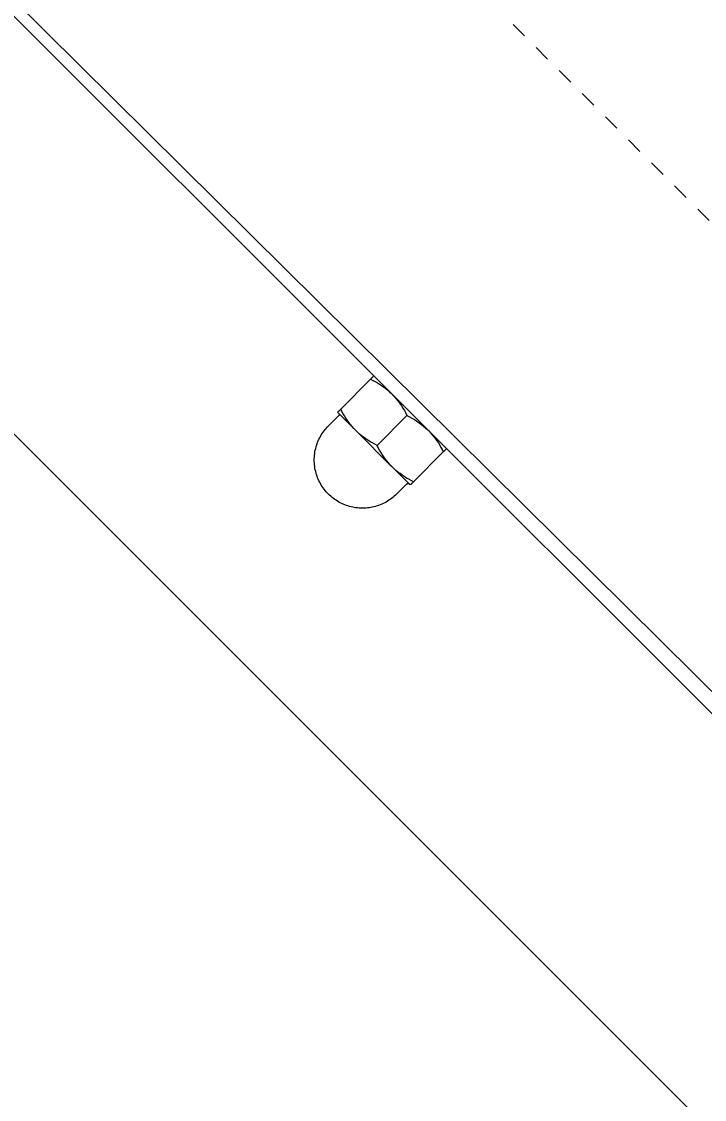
# Model space of a CAD drawing. Header units: inches. Extents: x -14 to 184, y -4 to 134.
# Drawn here: x -0.32 to 3.86, y 56.89 to 63.49 of the extents above; entities that cross this region are included whole.
import ezdxf

# ---------------------------------------------------------------- set-up
doc = ezdxf.new("R2010")
doc.units = ezdxf.units.IN
doc.linetypes.add('HIDDEN', pattern=[1.905, 1.27, -0.635])
for name, color, linetype, lineweight in [('ZANO_R', 7, 'Continuous', 0), ('ZANO_R_przerywana', 250, 'HIDDEN', 0), ('ZANO_W', 1, 'Continuous', 0)]:
    doc.layers.add(name, color=color, linetype=linetype, lineweight=lineweight)
doc.styles.get("Standard").update_dxf_attribs({"font": 'arial.ttf'})
doc.dimstyles.new('amerykanie', dxfattribs={"dimtxt": 50, "dimasz": 50, "dimexe": 0.5, "dimexo": 0.5, "dimgap": 1, "dimtad": 1, "dimdec": 0, "dimzin": 0, "dimlunit": 5, "dimtxsty": 'Standard', "dimcen": 0.09, "dimclrd": 1, "dimclre": 1, "dimclrt": 1, "dimazin": 0, "dimtfac": 1, "dimtdec": 0, "dimtmove": 0, "dimatfit": 3, "dimfxl": 1, "dimtzin": 0, "dimarcsym": 1})

# ---------------------------------------------------------------- blocks, each defined once
blk = doc.blocks.new('*D386')
at = {"layer": 'ZANO_W', "color": 1, "lineweight": -2}
for p, q in [((-5.5594, 66.0046), (-9.5677, 61.9963)), ((-8.507, 61.6427), (2.6062, 50.5295)), ((6.9681, 53.4771), (2.9598, 49.4688))]:
    blk.add_line(p, q, dxfattribs=at)
at = {"layer": 'ZANO_W', "color": 1}
for points in [[(-8.3892, 61.7606), (-8.6249, 61.5249), (-9.2142, 62.3499)], [(2.4884, 50.4116), (2.7241, 50.6473), (3.3133, 49.8224)]]:
    blk.add_solid(points, dxfattribs=at)
at = {"layer": 'ZANO_W', "color": 1, "insert": (-2.0027, 57.0338), "char_height": 1.625, "attachment_point": 5, "rotation": 315}
blk.add_mtext('17 11/16', dxfattribs=at)

msp = doc.modelspace()

# ---------------------------------------------------------------- linework, layer by layer
at = {"layer": 'ZANO_R'}
for p, q in [((-4.09071, 67.31441), (8.27941, 55.05177)), ((8.04544, 55.11125), (-3.92527, 67.08196)), ((-5.20586, 65.80137), (6.76485, 53.83067)), ((1.81748, 61.29943), (1.63455, 61.1165)), ((1.82751, 61.30945), (1.81748, 61.29943)), ((1.81748, 61.29943), (1.83146, 61.29246)), ((1.82908, 61.31102), (1.82751, 61.30945)), ((1.82916, 61.3111), (1.82908, 61.31102)), ((1.83059, 61.31253), (1.82916, 61.3111)), ((1.83067, 61.31262), (1.83059, 61.31253)), ((1.83197, 61.31391), (1.83067, 61.31262)), ((1.83204, 61.31399), (1.83197, 61.31391)), ((1.83214, 61.31408), (1.83204, 61.31399)), ((1.83641, 61.31836), (1.83637, 61.31833)), ((1.83702, 61.31898), (1.83686, 61.31881)), ((1.83737, 61.31932), (1.83708, 61.31903)), ((1.83146, 61.29246), (1.84522, 61.28506)), ((1.84522, 61.28506), (1.85874, 61.27723)), ((1.85874, 61.27723), (1.872, 61.26897)), ((1.872, 61.26897), (1.885, 61.26031)), ((1.885, 61.26031), (1.89772, 61.25124)), ((1.89772, 61.25124), (1.91014, 61.24177)), ((1.91014, 61.24177), (1.92227, 61.23192)), ((1.92227, 61.23192), (1.93407, 61.2217)), ((1.93407, 61.2217), (1.94555, 61.2111)), ((1.952, 61.20465), (1.96373, 61.19189)), ((1.96373, 61.19189), (1.97501, 61.17872)), ((1.97501, 61.17872), (1.98582, 61.16517)), ((1.98582, 61.16517), (1.99615, 61.15124)), ((1.61498, 61.09693), (1.61466, 61.09661)), ((1.72397, 60.9873), (1.61466, 61.09661)), ((1.6154, 61.09736), (1.61501, 61.09697)), ((1.6162, 61.09815), (1.61545, 61.0974)), ((1.61884, 61.10078), (1.61862, 61.10057)), ((1.6199, 61.10184), (1.61884, 61.10078)), ((1.62637, 61.10831), (1.6199, 61.10184)), ((1.63455, 61.1165), (1.62637, 61.10831)), ((1.64172, 61.10212), (1.63455, 61.1165)), ((1.64934, 61.08797), (1.64172, 61.10212)), ((1.99615, 61.15124), (2.00598, 61.13697)), ((2.00598, 61.13697), (2.01532, 61.12236)), ((2.01532, 61.12236), (2.02414, 61.10744)), ((2.02414, 61.10744), (2.03243, 61.09222)), ((1.62162, 61.07573), (1.55899, 61.01309)), ((1.62186, 61.07598), (1.62162, 61.07573)), ((1.62209, 61.07623), (1.62186, 61.07598)), ((1.62209, 61.08914), (1.62231, 61.08888)), ((1.62231, 61.07649), (1.62209, 61.07623)), ((1.62231, 61.08888), (1.62252, 61.08861)), ((1.62252, 61.07676), (1.62231, 61.07649)), ((1.62252, 61.08861), (1.62273, 61.08833)), ((1.62273, 61.07704), (1.62252, 61.07676)), ((1.62273, 61.08833), (1.62292, 61.08805)), ((1.62292, 61.07733), (1.62273, 61.07704)), ((1.62292, 61.08805), (1.6231, 61.08776)), ((1.6231, 61.07762), (1.62292, 61.07733)), ((1.6231, 61.08776), (1.62327, 61.08746)), ((1.62327, 61.07792), (1.6231, 61.07762)), ((1.62327, 61.08746), (1.62343, 61.08716)), ((1.62343, 61.07822), (1.62327, 61.07792)), ((1.62343, 61.08716), (1.62358, 61.08685)), ((1.62358, 61.07853), (1.62343, 61.07822)), ((1.62358, 61.08685), (1.62372, 61.08653)), ((1.62372, 61.07884), (1.62358, 61.07853)), ((1.62372, 61.08653), (1.62385, 61.08621)), ((1.62385, 61.07916), (1.62372, 61.07884)), ((1.62385, 61.08621), (1.62397, 61.08589)), ((1.62397, 61.07948), (1.62385, 61.07916)), ((1.62397, 61.08589), (1.62408, 61.08557)), ((1.62408, 61.07981), (1.62397, 61.07948)), ((1.62408, 61.08557), (1.62417, 61.08524)), ((1.62417, 61.08014), (1.62408, 61.07981)), ((1.62417, 61.08524), (1.62425, 61.0849)), ((1.62425, 61.08047), (1.62417, 61.08014)), ((1.62425, 61.0849), (1.62432, 61.08457)), ((1.62432, 61.08081), (1.62425, 61.08047)), ((1.62432, 61.08457), (1.62438, 61.08423)), ((1.62438, 61.08115), (1.62432, 61.08081)), ((1.62438, 61.08423), (1.62443, 61.08389)), ((1.62443, 61.08149), (1.62438, 61.08115)), ((1.62443, 61.08389), (1.62447, 61.08355)), ((1.62447, 61.08183), (1.62443, 61.08149)), ((1.62447, 61.08355), (1.62449, 61.0832)), ((1.62449, 61.08217), (1.62447, 61.08183)), ((1.62449, 61.0832), (1.6245, 61.08286)), ((1.6245, 61.08252), (1.62449, 61.08217)), ((1.6245, 61.08286), (1.6245, 61.08252)), ((1.65743, 61.07409), (1.64934, 61.08797)), ((1.66596, 61.06047), (1.65743, 61.07409)), ((1.67493, 61.04714), (1.66596, 61.06047)), ((1.68433, 61.03411), (1.67493, 61.04714)), ((1.69415, 61.02139), (1.68433, 61.03411)), ((1.85727, 60.89379), (2.04019, 61.07672)), ((2.03243, 61.09222), (2.04019, 61.07672)), ((2.04019, 61.07672), (2.0557, 61.06896)), ((2.0557, 61.06896), (2.07092, 61.06066)), ((2.07092, 61.06066), (2.08584, 61.05184)), ((2.08584, 61.05184), (2.10045, 61.04251)), ((2.10045, 61.04251), (2.11472, 61.03267)), ((2.11472, 61.03267), (2.12864, 61.02234)), ((1.51549, 60.95772), (1.52087, 60.96624)), ((1.52087, 60.96624), (1.52655, 60.97458)), ((1.52655, 60.97458), (1.5325, 60.98272)), ((1.5325, 60.98272), (1.53873, 60.99064)), ((1.53873, 60.99064), (1.54522, 60.99836)), ((1.54522, 60.99836), (1.55198, 61.00584)), ((1.55198, 61.00584), (1.55899, 61.01309)), ((1.70438, 61.009), (1.69415, 61.02139)), ((1.715, 60.99695), (1.70438, 61.009)), ((1.72602, 60.98525), (1.715, 60.99695)), ((1.73772, 60.97424), (1.72602, 60.98525)), ((1.94606, 60.76521), (1.72869, 60.98258)), ((1.74977, 60.96361), (1.73772, 60.97424)), ((1.76216, 60.95338), (1.74977, 60.96361)), ((2.12864, 61.02234), (2.1422, 61.01153)), ((2.1422, 61.01153), (2.15536, 61.00025)), ((2.15536, 61.00025), (2.16813, 60.98852)), ((2.17458, 60.98208), (2.18517, 60.9706)), ((2.18517, 60.9706), (2.1954, 60.95879)), ((1.48634, 60.89362), (1.48955, 60.90318)), ((1.48955, 60.90318), (1.49309, 60.91262)), ((1.49309, 60.91262), (1.49695, 60.92194)), ((1.49695, 60.92194), (1.50112, 60.93112)), ((1.50112, 60.93112), (1.50561, 60.94015)), ((1.50561, 60.94015), (1.5104, 60.94902)), ((1.5104, 60.94902), (1.51549, 60.95772)), ((1.77488, 60.94356), (1.76216, 60.95338)), ((1.78791, 60.93416), (1.77488, 60.94356)), ((1.80124, 60.92519), (1.78791, 60.93416)), ((1.81485, 60.91666), (1.80124, 60.92519)), ((1.82874, 60.90858), (1.81485, 60.91666)), ((1.84288, 60.90095), (1.82874, 60.90858)), ((1.85727, 60.89379), (1.84288, 60.90095)), ((2.1954, 60.95879), (2.20525, 60.94666)), ((2.20525, 60.94666), (2.21472, 60.93424)), ((2.21472, 60.93424), (2.22379, 60.92152)), ((2.22379, 60.92152), (2.23245, 60.90852)), ((2.23245, 60.90852), (2.2407, 60.89526)), ((1.47319, 60.82445), (1.47405, 60.8345)), ((1.47405, 60.8345), (1.47525, 60.84451)), ((1.47525, 60.84451), (1.47679, 60.85447)), ((1.47679, 60.85447), (1.47868, 60.86437)), ((1.47868, 60.86437), (1.4809, 60.87421)), ((1.4809, 60.87421), (1.48345, 60.88396)), ((1.48345, 60.88396), (1.48634, 60.89362)), ((1.86443, 60.8794), (1.85727, 60.89379)), ((1.87205, 60.86526), (1.86443, 60.8794)), ((1.88014, 60.85138), (1.87205, 60.86526)), ((1.88867, 60.83776), (1.88014, 60.85138)), ((1.89764, 60.82443), (1.88867, 60.83776)), ((2.2629, 60.854), (2.07998, 60.67108)), ((2.2407, 60.89526), (2.24853, 60.88174)), ((2.24853, 60.88174), (2.25594, 60.86799)), ((2.25594, 60.86799), (2.2629, 60.854)), ((2.2629, 60.854), (2.26512, 60.85622)), ((2.27363, 60.86473), (2.26512, 60.85622)), ((2.27363, 60.86473), (2.2745, 60.8656)), ((2.27495, 60.86605), (2.2745, 60.8656)), ((2.27495, 60.86605), (2.27601, 60.86711)), ((2.27626, 60.86736), (2.27601, 60.86711)), ((2.27626, 60.86736), (2.27739, 60.86849)), ((2.27747, 60.86857), (2.27739, 60.86849)), ((2.27747, 60.86857), (2.27862, 60.86972)), ((2.27884, 60.86994), (2.27862, 60.86972)), ((2.27884, 60.86994), (2.27976, 60.87086)), ((2.28181, 60.87289), (2.28203, 60.87312)), ((2.28229, 60.87338), (2.28245, 60.87355)), ((2.2826, 60.8737), (2.2828, 60.8739)), ((1.4725, 60.8043), (1.47267, 60.81438)), ((1.47267, 60.79422), (1.4725, 60.8043)), ((1.47267, 60.81438), (1.47319, 60.82445)), ((1.47319, 60.78415), (1.47267, 60.79422)), ((1.47405, 60.7741), (1.47319, 60.78415)), ((1.47525, 60.76409), (1.47405, 60.7741)), ((1.90704, 60.8114), (1.89764, 60.82443)), ((1.91686, 60.79868), (1.90704, 60.8114)), ((1.92709, 60.78629), (1.91686, 60.79868)), ((1.93772, 60.77424), (1.92709, 60.78629)), ((1.94873, 60.76254), (1.93772, 60.77424)), ((1.47679, 60.75413), (1.47525, 60.76409)), ((1.47868, 60.74422), (1.47679, 60.75413)), ((1.4809, 60.73439), (1.47868, 60.74422)), ((1.48345, 60.72463), (1.4809, 60.73439)), ((1.48634, 60.71497), (1.48345, 60.72463)), ((1.48955, 60.70542), (1.48634, 60.71497)), ((1.49309, 60.69598), (1.48955, 60.70542)), ((1.96043, 60.75153), (1.94873, 60.76254)), ((2.06008, 60.65119), (1.95078, 60.76049)), ((1.97248, 60.7409), (1.96043, 60.75153)), ((1.98487, 60.73067), (1.97248, 60.7409)), ((1.99759, 60.72085), (1.98487, 60.73067)), ((2.01062, 60.71145), (1.99759, 60.72085)), ((2.02395, 60.70248), (2.01062, 60.71145)), ((2.03756, 60.69395), (2.02395, 60.70248)), ((1.49695, 60.68666), (1.49309, 60.69598)), ((1.50112, 60.67748), (1.49695, 60.68666)), ((1.50561, 60.66845), (1.50112, 60.67748)), ((1.5104, 60.65958), (1.50561, 60.66845)), ((1.51549, 60.65088), (1.5104, 60.65958)), ((1.52087, 60.64235), (1.51549, 60.65088)), ((1.52655, 60.63402), (1.52087, 60.64235)), ((1.5325, 60.62588), (1.52655, 60.63402)), ((1.97657, 60.59551), (2.03921, 60.65815)), ((2.05145, 60.68587), (2.03756, 60.69395)), ((2.03921, 60.65815), (2.03945, 60.65838)), ((2.03945, 60.65838), (2.0397, 60.6586)), ((2.0397, 60.6586), (2.03995, 60.65882)), ((2.03995, 60.65882), (2.04022, 60.65903)), ((2.04022, 60.65903), (2.04049, 60.65923)), ((2.04049, 60.65923), (2.04077, 60.65941)), ((2.04077, 60.65941), (2.04105, 60.65959)), ((2.04105, 60.65959), (2.04134, 60.65976)), ((2.04134, 60.65976), (2.04163, 60.65992)), ((2.04163, 60.65992), (2.04194, 60.66007)), ((2.04194, 60.66007), (2.04224, 60.66021)), ((2.04224, 60.66021), (2.04255, 60.66034)), ((2.04255, 60.66034), (2.04287, 60.66046)), ((2.04287, 60.66046), (2.04318, 60.66057)), ((2.04318, 60.66057), (2.04351, 60.66066)), ((2.04351, 60.66066), (2.04383, 60.66075)), ((2.04383, 60.66075), (2.04416, 60.66082)), ((2.04416, 60.66082), (2.04449, 60.66088)), ((2.04449, 60.66088), (2.04482, 60.66094)), ((2.04482, 60.66094), (2.04515, 60.66098)), ((2.04515, 60.66098), (2.04549, 60.661)), ((2.04549, 60.661), (2.04582, 60.66102)), ((2.04582, 60.66102), (2.04616, 60.66103)), ((2.04616, 60.66103), (2.04649, 60.66102)), ((2.04649, 60.66102), (2.04683, 60.66101)), ((2.04683, 60.66101), (2.04716, 60.66098)), ((2.04716, 60.66098), (2.0475, 60.66094)), ((2.0475, 60.66094), (2.04783, 60.66089)), ((2.04783, 60.66089), (2.04816, 60.66082)), ((2.04816, 60.66082), (2.04849, 60.66075)), ((2.04849, 60.66075), (2.04881, 60.66067)), ((2.04881, 60.66067), (2.04913, 60.66057)), ((2.04913, 60.66057), (2.04945, 60.66046)), ((2.04945, 60.66046), (2.04977, 60.66035)), ((2.04977, 60.66035), (2.05008, 60.66022)), ((2.05008, 60.66022), (2.05038, 60.66008)), ((2.05038, 60.66008), (2.05068, 60.65993)), ((2.05068, 60.65993), (2.05098, 60.65977)), ((2.05098, 60.65977), (2.05127, 60.6596)), ((2.05127, 60.6596), (2.05155, 60.65942)), ((2.06559, 60.67824), (2.05145, 60.68587)), ((2.05155, 60.65942), (2.05183, 60.65923)), ((2.05183, 60.65923), (2.0521, 60.65904)), ((2.0521, 60.65904), (2.05237, 60.65883)), ((2.05237, 60.65883), (2.05262, 60.65861)), ((2.06008, 60.65119), (2.06034, 60.65143)), ((2.06044, 60.65154), (2.0606, 60.65169)), ((2.06088, 60.65197), (2.06109, 60.65218)), ((2.06149, 60.65258), (2.06163, 60.65272)), ((2.06221, 60.6533), (2.06281, 60.6539)), ((2.06318, 60.65427), (2.06405, 60.65514)), ((2.06426, 60.65536), (2.06404, 60.65514)), ((2.06426, 60.65536), (2.06532, 60.65642)), ((2.06549, 60.65659), (2.06532, 60.65642)), ((2.06549, 60.65659), (2.06662, 60.65772)), ((2.07998, 60.67108), (2.06559, 60.67824)), ((2.06687, 60.65797), (2.06662, 60.65772)), ((2.06687, 60.65797), (2.06793, 60.65903)), ((2.06838, 60.65948), (2.06793, 60.65903)), ((2.06838, 60.65948), (2.06925, 60.66035)), ((2.07002, 60.66112), (2.06925, 60.66035)), ((2.07002, 60.66112), (2.07057, 60.66168)), ((2.07179, 60.66289), (2.07057, 60.66168)), ((2.07179, 60.66289), (2.07191, 60.66301)), ((2.07367, 60.66478), (2.07191, 60.66301)), ((2.07367, 60.66478), (2.07459, 60.66569)), ((2.07567, 60.66677), (2.07459, 60.66569)), ((2.07567, 60.66677), (2.07728, 60.66838)), ((2.07998, 60.67108), (2.07728, 60.66838)), ((1.53873, 60.61795), (1.5325, 60.62588)), ((1.54522, 60.61024), (1.53873, 60.61795)), ((1.55198, 60.60276), (1.54522, 60.61024)), ((1.55899, 60.59551), (1.55198, 60.60276)), ((1.56624, 60.5885), (1.55899, 60.59551)), ((1.57372, 60.58175), (1.56624, 60.5885)), ((1.58143, 60.57525), (1.57372, 60.58175)), ((1.58936, 60.56902), (1.58143, 60.57525)), ((1.5975, 60.56307), (1.58936, 60.56902)), ((1.94619, 60.56902), (1.93806, 60.56307)), ((1.95412, 60.57525), (1.94619, 60.56902)), ((1.96183, 60.58175), (1.95412, 60.57525)), ((1.96932, 60.5885), (1.96183, 60.58175)), ((1.97657, 60.59551), (1.96932, 60.5885)), ((1.60583, 60.5574), (1.5975, 60.56307)), ((1.61436, 60.55201), (1.60583, 60.5574)), ((1.62306, 60.54692), (1.61436, 60.55201)), ((1.63193, 60.54213), (1.62306, 60.54692)), ((1.64096, 60.53764), (1.63193, 60.54213)), ((1.65014, 60.53347), (1.64096, 60.53764)), ((1.65945, 60.52961), (1.65014, 60.53347)), ((1.66889, 60.52607), (1.65945, 60.52961)), ((1.67845, 60.52286), (1.66889, 60.52607)), ((1.68811, 60.51997), (1.67845, 60.52286)), ((1.69787, 60.51742), (1.68811, 60.51997)), ((1.7077, 60.5152), (1.69787, 60.51742)), ((1.71761, 60.51332), (1.7077, 60.5152)), ((1.72757, 60.51177), (1.71761, 60.51332)), ((1.73758, 60.51057), (1.72757, 60.51177)), ((1.74763, 60.50971), (1.73758, 60.51057)), ((1.7577, 60.5092), (1.74763, 60.50971)), ((1.76778, 60.50902), (1.7577, 60.5092)), ((1.77786, 60.5092), (1.76778, 60.50902)), ((1.78793, 60.50971), (1.77786, 60.5092)), ((1.79797, 60.51057), (1.78793, 60.50971)), ((1.80798, 60.51177), (1.79797, 60.51057)), ((1.81795, 60.51332), (1.80798, 60.51177)), ((1.82785, 60.5152), (1.81795, 60.51332)), ((1.83769, 60.51742), (1.82785, 60.5152)), ((1.84744, 60.51997), (1.83769, 60.51742)), ((1.8571, 60.52286), (1.84744, 60.51997)), ((1.86666, 60.52607), (1.8571, 60.52286)), ((1.8761, 60.52961), (1.86666, 60.52607)), ((1.88541, 60.53347), (1.8761, 60.52961)), ((1.89459, 60.53764), (1.88541, 60.53347)), ((1.90362, 60.54213), (1.89459, 60.53764)), ((1.91249, 60.54692), (1.90362, 60.54213)), ((1.9212, 60.55201), (1.91249, 60.54692)), ((1.92972, 60.5574), (1.9212, 60.55201)), ((1.93806, 60.56307), (1.92972, 60.5574))]:
    msp.add_line(p, q, dxfattribs=at)
at = {"layer": 'ZANO_R_przerywana', "ltscale": 0.05}
msp.add_line((9.54874, 56.61455), (-2.42197, 68.58526), dxfattribs=at)

# ---------------------------------------------------------------- dimensions: what is measured, and where the dimension line sits
at = {"layer": 'ZANO_W'}
dim = msp.add_aligned_dim(p1=(-5.20586, 66.35815), p2=(7.32163, 53.83067), distance=-5.66859, dimstyle='amerykanie', override={"dimtxt": 1.625, "dimasz": 1, "dimgap": 0.5, "dimdec": 4, "dimaunit": 1, "dimadec": 1, "dimtdec": 4, "dimtmove": 1, "dimfrac": 2}, dxfattribs=at)
dim.commit()
dim.dimension.update_dxf_attribs({"geometry": '*D386', "text_midpoint": (-2.00274, 57.03378)})

doc.saveas('drawing.dxf')
